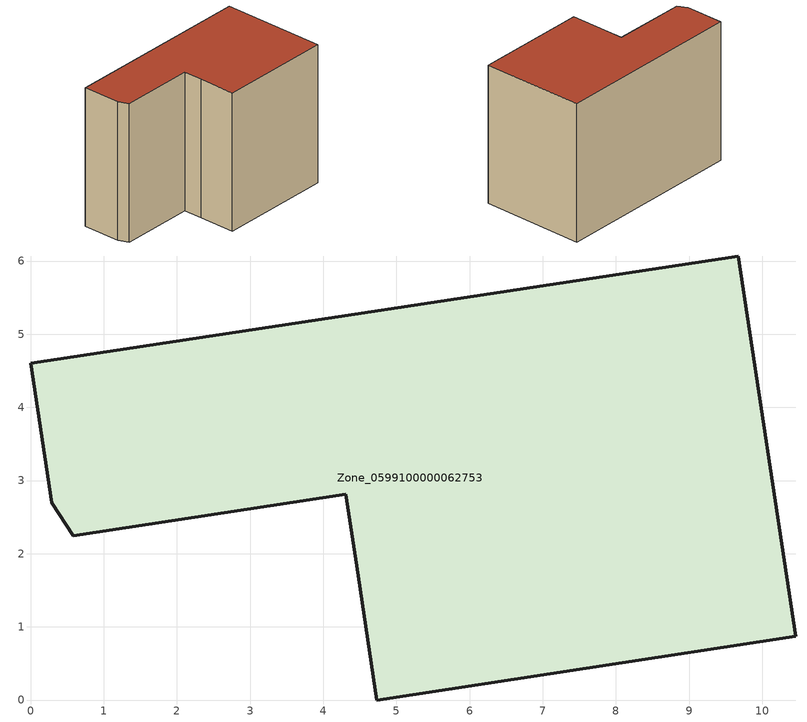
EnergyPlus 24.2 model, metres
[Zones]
Zone_0599100000062753
 floor ground (C_G): 0.29,2.69 0,4.6 9.67,6.07 10.46,0.87 4.73,0 4.46,1.83 4.31,2.81 0.58,2.25 z0
 wall outside (C_F): 4.46,1.83 4.73,0 10.46,0.87 9.67,6.07 0,4.6 0.29,2.69 0.58,2.25 4.31,2.81 4.46,1.83 z0:7.15
 roof outside (C_R): 0,4.6 0.29,2.69 0.58,2.25 4.31,2.81 4.46,1.83 4.73,0 10.46,0.87 9.67,6.07 z7.15
[BUILDING]
Pand.0599100000062753: North Axis=0; Terrain=City; Loads Convergence Tolerance Value=0.04; Temperature Convergence Tolerance Value=0.4; Solar Distribution=FullExterior; Maximum Number of Warmup Days=25; Minimum Number of Warmup Days=1
[Site:Location]
Rotterdam.The.Hague.AP_ZH_NLD Design_Conditions: Latitude=51.96; Longitude=4.45; Time Zone=1; Elevation=-4.5
[SITE:GROUNDTEMPERATURE:BUILDINGSURFACE]
18, 18, 18, 18, 18, 18, 18, 18, 18, 18, 18, 18
[MATERIAL] Thermal Absorptance=0.9; Solar Absorptance=0.7; Visible Absorptance=0.7
Name | Roughness | Thickness | Conductivity | Density | Specific Heat
G.TC.1946 | MediumSmooth | 0.15 | 1 | 540 | 1210
F.TC.1946 | Rough | 0.3 | 0.857143 | 1920 | 840
R.TC.1946 | MediumRough | 0.2 | 0.909091 | 1500 | 1000
[CONSTRUCTION]
C_G: G.TC.1946
C_F: F.TC.1946
C_R: R.TC.1946
[ZONE]
Zone_0599100000062753: Type=1; Multiplier=1; Ceiling Height=Autocalculate; Volume=Autocalculate; Floor Area=autocalculate; Part of Total Floor Area=Yes
[ZONEINFILTRATION:DESIGNFLOWRATE]
Infil_Zone_0599100000062753: Zone or ZoneList or Space or SpaceList=Zone_0599100000062753; Schedule=AlwaysOn; Design Flow Rate Calculation Method=Flow/Area; Flow Rate per Floor Area=0.003; Constant Term Coefficient=1; Temperature Term Coefficient=0; Velocity Term Coefficient=0; Velocity Squared Term Coefficient=0
[HVACTEMPLATE:ZONE:IDEALLOADSAIRSYSTEM]
Zone_0599100000062753: Maximum Heating Supply Air Temperature=50; Minimum Cooling Supply Air Temperature=13; Maximum Heating Supply Air Humidity Ratio=0.0156; Minimum Cooling Supply Air Humidity Ratio=0.0077; Heating Limit=NoLimit; Cooling Limit=NoLimit; Dehumidification Control Type=ConstantSensibleHeatRatio; Cooling Sensible Heat Ratio=0.7; Dehumidification Setpoint=60; Humidification Control Type=None; Humidification Setpoint=30; Outdoor Air Method=None; Outdoor Air Flow Rate per Person=0.00944; Outdoor Air Flow Rate per Zone Floor Area=0; Outdoor Air Flow Rate per Zone=0; Demand Controlled Ventilation Type=None; Outdoor Air Economizer Type=NoEconomizer; Heat Recovery Type=None; Sensible Heat Recovery Effectiveness=0.7; Latent Heat Recovery Effectiveness=0.65
[ZONECONTROL:THERMOSTAT]
ThermostatControl_Zone_0599100000062753: Zone or ZoneList=Zone_0599100000062753; Control Type Schedule=DualSetpointControlType; Control 1=Thermostat_Zone_0599100000062753; Temperature Difference Between Cutout And Setpoint=0
[THERMOSTATSETPOINT:DUALSETPOINT]
Thermostat_Zone_0599100000062753: Heating Setpoint Temperature Schedule=HeatingSetpoint_Zone_0599100000062753; Cooling Setpoint Temperature Schedule=CoolingSetpoint_Zone_0599100000062753
[SCHEDULE:COMPACT]
HeatingSetpoint_Zone_0599100000062753: Through: 12/31, For: AllDays, Until: 24:00, 21
CoolingSetpoint_Zone_0599100000062753: Through: 12/31, For: AllDays, Until: 24:00, 24
DualSetpointControlType: Through: 12/31, For: AllDays, Until: 24:00, 4
AlwaysOn: Through: 12/31, For: AllDays, Until: 24:00, 1
